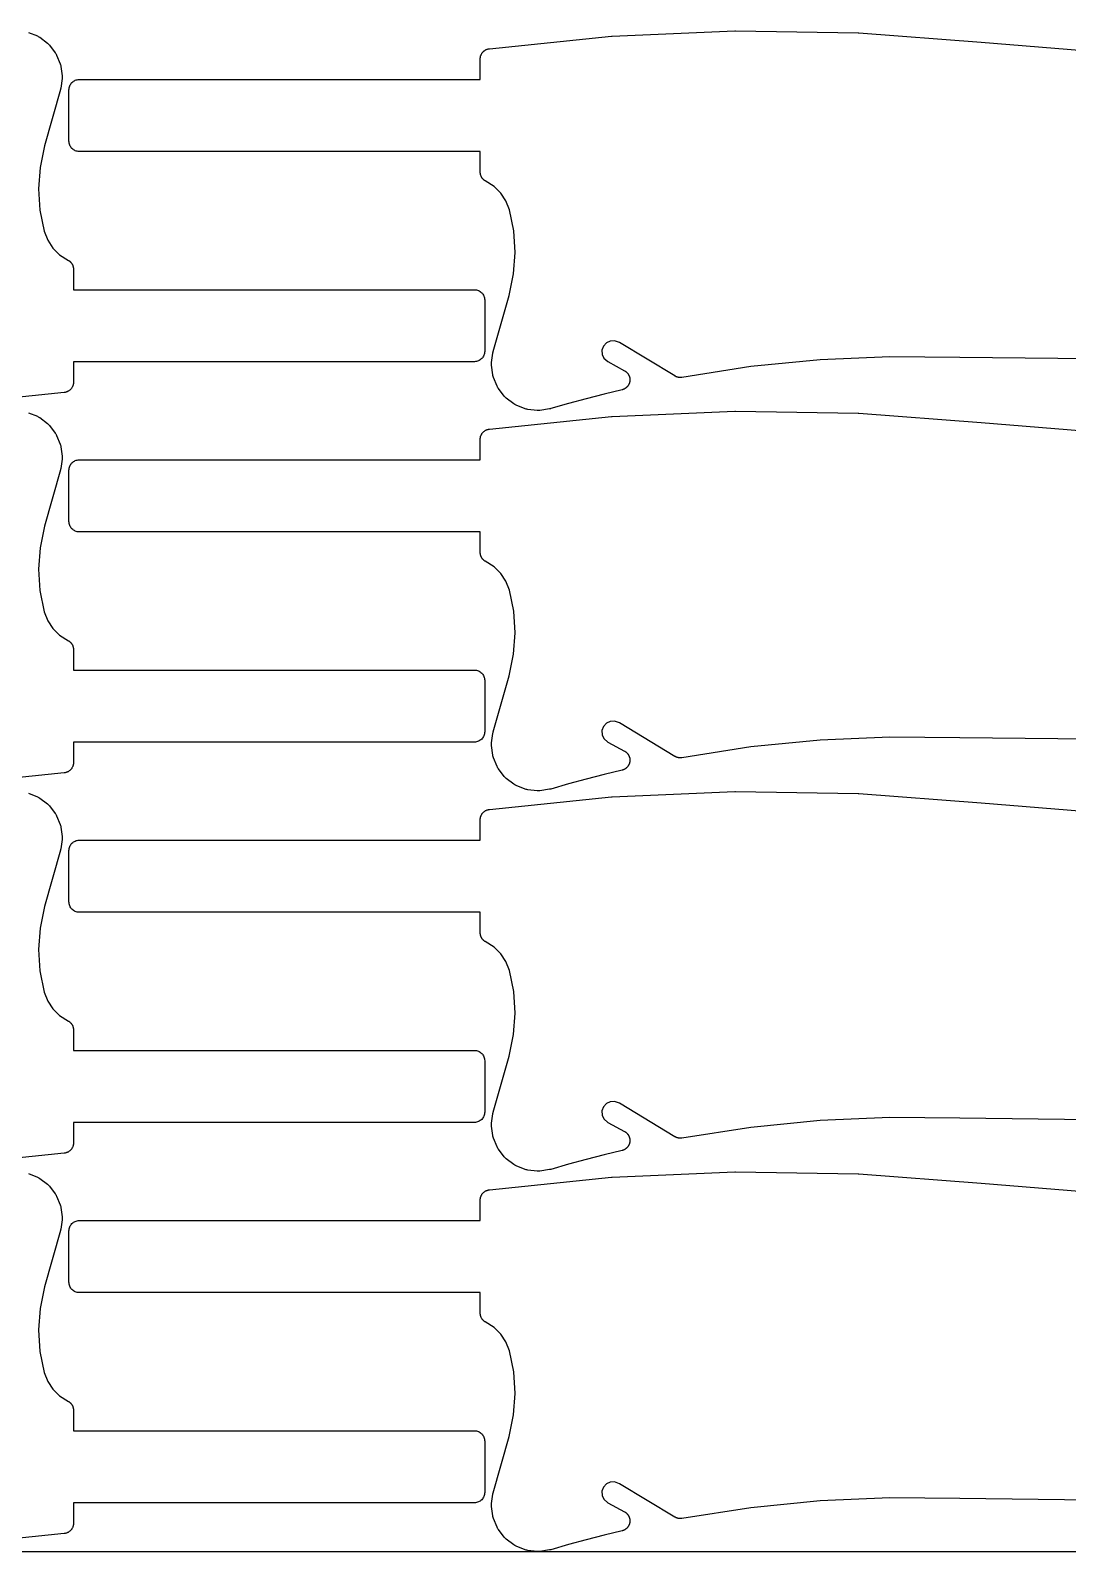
# Model space of a CAD drawing. Header units: metres. Extents: x 0 to 3000, y 0 to 1240.
# Drawn here: x 1096.5 to 1298.2, y 0 to 295.7 of the extents above; entities that cross this region are included whole.
import ezdxf

# ---------------------------------------------------------------- set-up
doc = ezdxf.new("R2010")
doc.units = ezdxf.units.M

msp = doc.modelspace()

# ---------------------------------------------------------------- linework, layer by layer
at = {"color": 7}
msp.add_lwpolyline([(0, 0), (3000, 0), (3000, 1240), (0, 1240), (0, 0)], close=True, dxfattribs=at)
at = {"color": 1}
for points in [[(1096.13, 295.35), (1097.85, 294.67), (1098.01, 294.59), (1098.16, 294.51), (1098.31, 294.41), (1099.81, 293.28), (1099.95, 293.16), (1100.08, 293.04), (1100.19, 292.9), (1101.34, 291.41), (1101.44, 291.27), (1101.53, 291.11), (1101.6, 290.95), (1102.31, 289.24), (1102.37, 289.08), (1102.41, 288.91), (1102.44, 288.74), (1102.67, 286.9), (1102.69, 286.73), (1102.69, 286.55), (1102.67, 286.37), (1102.4, 284.51), (1102.4, 284.48), (1102.39, 284.44), (1102.38, 284.38), (1102.37, 284.32), (1102.36, 284.29), (1102.35, 284.25), (1099.25, 273.31), (1098.37, 269.12), (1098.08, 264.95), (1098.35, 260.78), (1099.18, 256.69), (1099.87, 254.94), (1100.89, 253.41), (1102.19, 252.13), (1103.94, 251.03), (1103.96, 251.02), (1103.98, 251), (1104.04, 250.96), (1104.1, 250.92), (1104.12, 250.9), (1104.14, 250.89), (1104.19, 250.84), (1104.25, 250.79), (1104.27, 250.77), (1104.29, 250.76), (1104.33, 250.7), (1104.38, 250.65), (1104.4, 250.63), (1104.42, 250.61), (1104.46, 250.55), (1104.5, 250.5), (1104.52, 250.47), (1104.53, 250.45), (1104.57, 250.39), (1104.61, 250.33), (1104.62, 250.31), (1104.63, 250.28), (1104.67, 250.22), (1104.7, 250.15), (1104.71, 250.13), (1104.72, 250.11), (1104.74, 250.04), (1104.77, 249.97), (1104.78, 249.95), (1104.78, 249.92), (1104.8, 249.85), (1104.82, 249.78), (1104.83, 249.76), (1104.83, 249.73), (1104.84, 249.66), (1104.86, 249.59), (1104.86, 249.56), (1104.86, 249.54), (1104.86, 249.47), (1104.87, 249.39), (1104.87, 249.37), (1104.87, 249.34), (1104.87, 245.34), (1182.87, 245.34), (1183.07, 245.33), (1183.26, 245.3), (1183.45, 245.26), (1183.64, 245.19), (1183.81, 245.11), (1183.98, 245), (1184.14, 244.89), (1184.29, 244.76), (1184.42, 244.61), (1184.53, 244.45), (1184.63, 244.28), (1184.72, 244.11), (1184.78, 243.92), (1184.83, 243.73), (1184.86, 243.54), (1184.87, 243.34), (1184.87, 233.34), (1184.86, 233.15), (1184.83, 232.95), (1184.78, 232.76), (1184.72, 232.58), (1184.63, 232.4), (1184.53, 232.23), (1184.42, 232.07), (1184.29, 231.93), (1184.14, 231.8), (1183.98, 231.68), (1183.81, 231.58), (1183.64, 231.49), (1183.45, 231.43), (1183.26, 231.38), (1183.07, 231.35), (1182.87, 231.34), (1104.87, 231.34), (1104.87, 227.34), (1104.87, 227.25), (1104.86, 227.16), (1104.86, 227.15), (1104.86, 227.15), (1104.85, 227.05), (1104.83, 226.96), (1104.83, 226.96), (1104.83, 226.95), (1104.81, 226.86), (1104.79, 226.77), (1104.79, 226.77), (1104.78, 226.76), (1104.75, 226.67), (1104.72, 226.59), (1104.72, 226.58), (1104.72, 226.58), (1104.68, 226.49), (1104.64, 226.41), (1104.64, 226.4), (1104.63, 226.4), (1104.59, 226.32), (1104.54, 226.24), (1104.54, 226.24), (1104.53, 226.23), (1104.48, 226.16), (1104.42, 226.08), (1104.42, 226.08), (1104.42, 226.07), (1104.35, 226), (1104.29, 225.93), (1104.29, 225.93), (1104.29, 225.93), (1104.22, 225.87), (1104.15, 225.8), (1104.14, 225.8), (1104.14, 225.8), (1104.06, 225.74), (1103.99, 225.68), (1103.99, 225.68), (1103.98, 225.68), (1103.9, 225.63), (1103.82, 225.58), (1103.82, 225.58), (1103.81, 225.58), (1103.73, 225.54), (1103.65, 225.5), (1103.64, 225.5), (1103.64, 225.49), (1103.55, 225.46), (1103.46, 225.43), (1103.46, 225.43), (1103.45, 225.43), (1103.36, 225.41), (1103.27, 225.38), (1103.27, 225.38), (1103.26, 225.38), (1103.17, 225.37), (1103.08, 225.35), (1079.31, 222.89)], [(1302.73, 231.87), (1277.26, 232.15), (1277.26, 232.15), (1277.26, 232.15), (1263.65, 232.3), (1250.12, 231.71), (1236.65, 230.38), (1223.2, 228.29), (1223.19, 228.29), (1223.18, 228.29), (1223.09, 228.28), (1223, 228.27), (1222.99, 228.27), (1222.98, 228.27), (1222.89, 228.27), (1222.81, 228.27), (1222.8, 228.27), (1222.79, 228.27), (1222.7, 228.28), (1222.61, 228.29), (1222.6, 228.29), (1222.59, 228.29), (1222.5, 228.31), (1222.42, 228.33), (1222.41, 228.33), (1222.4, 228.33), (1222.31, 228.36), (1222.23, 228.38), (1222.22, 228.39), (1222.21, 228.39), (1222.13, 228.42), (1222.05, 228.46), (1222.04, 228.46), (1222.03, 228.46), (1221.95, 228.51), (1221.87, 228.55), (1221.87, 228.55), (1221.86, 228.56), (1211.09, 235.05), (1210.09, 235.4), (1209.28, 235.36), (1208.55, 235.02), (1207.97, 234.39), (1207.68, 233.58), (1207.72, 232.77), (1208.07, 232.04), (1208.81, 231.35), (1212.07, 229.58), (1212.11, 229.55), (1212.16, 229.53), (1212.2, 229.5), (1212.24, 229.47), (1212.28, 229.44), (1212.32, 229.42), (1212.36, 229.38), (1212.4, 229.36), (1212.43, 229.32), (1212.47, 229.29), (1212.5, 229.26), (1212.54, 229.22), (1212.57, 229.19), (1212.61, 229.15), (1212.64, 229.11), (1212.67, 229.08), (1212.7, 229.04), (1212.73, 229), (1212.76, 228.96), (1212.79, 228.92), (1212.81, 228.87), (1212.84, 228.83), (1212.86, 228.79), (1212.89, 228.75), (1212.91, 228.7), (1212.93, 228.66), (1212.95, 228.61), (1212.97, 228.57), (1212.98, 228.52), (1213, 228.48), (1213.02, 228.43), (1213.03, 228.38), (1213.04, 228.34), (1213.06, 228.29), (1213.07, 228.24), (1213.08, 228.19), (1213.09, 228.14), (1213.09, 228.1), (1213.1, 228.05), (1213.11, 228), (1213.11, 227.95), (1213.11, 227.9), (1213.11, 227.85), (1213.11, 227.8), (1213.11, 227.75), (1213.11, 227.7), (1213.11, 227.66), (1213.1, 227.61), (1213.09, 227.56), (1213.09, 227.51), (1213.08, 227.46), (1213.07, 227.41), (1213.06, 227.37), (1213.05, 227.32), (1213.04, 227.27), (1213.02, 227.22), (1213.01, 227.18), (1212.99, 227.13), (1212.97, 227.08), (1212.96, 227.04), (1212.93, 226.99), (1212.91, 226.95), (1212.89, 226.91), (1212.87, 226.86), (1212.84, 226.82), (1212.82, 226.78), (1212.79, 226.74), (1212.77, 226.7), (1212.74, 226.66), (1212.71, 226.61), (1212.68, 226.58), (1212.65, 226.54), (1212.62, 226.5), (1212.58, 226.46), (1212.55, 226.43), (1212.52, 226.39), (1212.48, 226.36), (1212.44, 226.33), (1212.41, 226.3), (1212.37, 226.26), (1212.33, 226.23), (1212.29, 226.2), (1212.25, 226.18), (1212.21, 226.15), (1212.17, 226.12), (1212.13, 226.1), (1212.08, 226.07), (1212.04, 226.05), (1212, 226.03), (1211.95, 226), (1211.91, 225.99), (1211.86, 225.97), (1211.82, 225.95), (1211.77, 225.93), (1211.72, 225.92), (1211.68, 225.9), (1211.63, 225.89), (1211.58, 225.88), (1208.09, 225.03), (1204.62, 224.14), (1201.17, 223.2), (1197.72, 222.21), (1197.69, 222.2), (1197.66, 222.2), (1197.6, 222.18), (1197.53, 222.17), (1197.53, 222.17), (1197.5, 222.16), (1197.47, 222.16), (1195.62, 221.87), (1195.44, 221.85), (1195.26, 221.85), (1195.08, 221.86), (1193.25, 222.07), (1193.08, 222.1), (1192.91, 222.14), (1192.74, 222.2), (1191.02, 222.88), (1190.86, 222.95), (1190.71, 223.04), (1190.56, 223.14), (1189.06, 224.27), (1188.92, 224.38), (1188.79, 224.51), (1188.68, 224.65), (1187.53, 226.13), (1187.43, 226.28), (1187.34, 226.43), (1187.27, 226.59), (1186.56, 228.3), (1186.5, 228.47), (1186.46, 228.64), (1186.43, 228.81), (1186.2, 230.64), (1186.18, 230.82), (1186.19, 231), (1186.2, 231.17), (1186.47, 233.03), (1186.47, 233.07), (1186.48, 233.1), (1186.49, 233.16), (1186.5, 233.23), (1186.51, 233.26), (1186.52, 233.3), (1189.62, 244.24), (1190.5, 248.42), (1190.79, 252.59), (1190.52, 256.77), (1189.69, 260.85), (1189, 262.61), (1187.98, 264.13), (1186.68, 265.41), (1184.93, 266.51), (1184.91, 266.53), (1184.89, 266.54), (1184.83, 266.58), (1184.77, 266.63), (1184.75, 266.64), (1184.73, 266.66), (1184.68, 266.71), (1184.62, 266.75), (1184.6, 266.77), (1184.59, 266.79), (1184.54, 266.84), (1184.49, 266.9), (1184.47, 266.92), (1184.45, 266.93), (1184.41, 266.99), (1184.37, 267.05), (1184.35, 267.07), (1184.34, 267.09), (1184.3, 267.15), (1184.26, 267.22), (1184.25, 267.24), (1184.24, 267.26), (1184.21, 267.33), (1184.17, 267.39), (1184.16, 267.41), (1184.15, 267.44), (1184.13, 267.51), (1184.1, 267.57), (1184.09, 267.6), (1184.09, 267.62), (1184.07, 267.69), (1184.05, 267.76), (1184.04, 267.79), (1184.04, 267.81), (1184.03, 267.89), (1184.02, 267.96), (1184.01, 267.98), (1184.01, 268.01), (1184.01, 268.08), (1184, 268.15), (1184, 268.18), (1184, 268.2), (1184, 272.2), (1106, 272.2), (1105.8, 272.21), (1105.61, 272.24), (1105.42, 272.29), (1105.23, 272.36), (1105.06, 272.44), (1104.89, 272.54), (1104.73, 272.66), (1104.59, 272.79), (1104.45, 272.93), (1104.34, 273.09), (1104.24, 273.26), (1104.15, 273.44), (1104.09, 273.62), (1104.04, 273.81), (1104.01, 274.01), (1104, 274.2), (1104, 284.2), (1104.01, 284.4), (1104.04, 284.59), (1104.09, 284.78), (1104.15, 284.97), (1104.24, 285.15), (1104.34, 285.31), (1104.45, 285.47), (1104.59, 285.62), (1104.73, 285.75), (1104.89, 285.87), (1105.06, 285.97), (1105.23, 286.05), (1105.42, 286.12), (1105.61, 286.17), (1105.8, 286.19), (1106, 286.2), (1184, 286.2), (1184, 290.2), (1184, 290.3), (1184.01, 290.39), (1184.01, 290.39), (1184.01, 290.4), (1184.02, 290.49), (1184.04, 290.58), (1184.04, 290.59), (1184.04, 290.59), (1184.06, 290.68), (1184.08, 290.77), (1184.08, 290.78), (1184.09, 290.78), (1184.12, 290.87), (1184.15, 290.96), (1184.15, 290.96), (1184.15, 290.97), (1184.19, 291.05), (1184.23, 291.14), (1184.23, 291.14), (1184.24, 291.15), (1184.28, 291.23), (1184.33, 291.31), (1184.33, 291.31), (1184.34, 291.31), (1184.39, 291.39), (1184.45, 291.46), (1184.45, 291.47), (1184.45, 291.47), (1184.52, 291.54), (1184.58, 291.61), (1184.58, 291.61), (1184.59, 291.62), (1184.65, 291.68), (1184.72, 291.74), (1184.73, 291.75), (1184.73, 291.75), (1184.81, 291.81), (1184.88, 291.86), (1184.88, 291.86), (1184.89, 291.87), (1184.97, 291.91), (1185.05, 291.96), (1185.05, 291.97), (1185.06, 291.97), (1185.14, 292.01), (1185.23, 292.05), (1185.23, 292.05), (1185.23, 292.05), (1185.32, 292.08), (1185.41, 292.11), (1185.41, 292.12), (1185.42, 292.12), (1185.51, 292.14), (1185.6, 292.16), (1185.6, 292.16), (1185.61, 292.17), (1185.7, 292.18), (1185.79, 292.19), (1209.56, 294.65), (1209.68, 294.66), (1233.53, 295.7), (1233.65, 295.7), (1257.52, 295.3), (1257.64, 295.3), (1281.46, 293.48), (1281.46, 293.48), (1281.47, 293.48), (1321.25, 290.23)], [(1096.13, 221.4), (1097.85, 220.72), (1098.01, 220.64), (1098.16, 220.56), (1098.31, 220.46), (1099.81, 219.33), (1099.95, 219.21), (1100.08, 219.09), (1100.19, 218.95), (1101.34, 217.46), (1101.44, 217.32), (1101.53, 217.16), (1101.6, 217), (1102.31, 215.3), (1102.37, 215.13), (1102.41, 214.96), (1102.44, 214.79), (1102.67, 212.95), (1102.69, 212.78), (1102.69, 212.6), (1102.67, 212.42), (1102.4, 210.56), (1102.4, 210.53), (1102.39, 210.49), (1102.38, 210.43), (1102.37, 210.37), (1102.36, 210.34), (1102.35, 210.3), (1099.25, 199.36), (1098.37, 195.18), (1098.08, 191), (1098.35, 186.83), (1099.18, 182.74), (1099.87, 180.99), (1100.89, 179.46), (1102.19, 178.19), (1103.94, 177.08), (1103.96, 177.07), (1103.98, 177.06), (1104.04, 177.01), (1104.1, 176.97), (1104.12, 176.95), (1104.14, 176.94), (1104.19, 176.89), (1104.25, 176.84), (1104.27, 176.82), (1104.29, 176.81), (1104.33, 176.75), (1104.38, 176.7), (1104.4, 176.68), (1104.42, 176.66), (1104.46, 176.6), (1104.5, 176.55), (1104.52, 176.52), (1104.53, 176.5), (1104.57, 176.44), (1104.61, 176.38), (1104.62, 176.36), (1104.63, 176.34), (1104.67, 176.27), (1104.7, 176.21), (1104.71, 176.18), (1104.72, 176.16), (1104.74, 176.09), (1104.77, 176.02), (1104.78, 176), (1104.78, 175.97), (1104.8, 175.9), (1104.82, 175.83), (1104.83, 175.81), (1104.83, 175.78), (1104.84, 175.71), (1104.86, 175.64), (1104.86, 175.61), (1104.86, 175.59), (1104.86, 175.52), (1104.87, 175.44), (1104.87, 175.42), (1104.87, 175.39), (1104.87, 171.39), (1182.87, 171.39), (1183.07, 171.38), (1183.26, 171.35), (1183.45, 171.31), (1183.64, 171.24), (1183.81, 171.16), (1183.98, 171.06), (1184.14, 170.94), (1184.29, 170.81), (1184.42, 170.66), (1184.53, 170.5), (1184.63, 170.34), (1184.72, 170.16), (1184.78, 169.97), (1184.83, 169.78), (1184.86, 169.59), (1184.87, 169.39), (1184.87, 159.39), (1184.86, 159.2), (1184.83, 159), (1184.78, 158.81), (1184.72, 158.63), (1184.63, 158.45), (1184.53, 158.28), (1184.42, 158.12), (1184.29, 157.98), (1184.14, 157.85), (1183.98, 157.73), (1183.81, 157.63), (1183.64, 157.54), (1183.45, 157.48), (1183.26, 157.43), (1183.07, 157.4), (1182.87, 157.39), (1104.87, 157.39), (1104.87, 153.39), (1104.87, 153.3), (1104.86, 153.21), (1104.86, 153.2), (1104.86, 153.2), (1104.85, 153.1), (1104.83, 153.01), (1104.83, 153.01), (1104.83, 153), (1104.81, 152.91), (1104.79, 152.82), (1104.79, 152.82), (1104.78, 152.81), (1104.75, 152.72), (1104.72, 152.64), (1104.72, 152.63), (1104.72, 152.63), (1104.68, 152.54), (1104.64, 152.46), (1104.64, 152.45), (1104.63, 152.45), (1104.59, 152.37), (1104.54, 152.29), (1104.54, 152.29), (1104.53, 152.28), (1104.48, 152.21), (1104.42, 152.13), (1104.42, 152.13), (1104.42, 152.12), (1104.35, 152.05), (1104.29, 151.99), (1104.29, 151.98), (1104.29, 151.98), (1104.22, 151.92), (1104.15, 151.85), (1104.14, 151.85), (1104.14, 151.85), (1104.06, 151.79), (1103.99, 151.74), (1103.99, 151.73), (1103.98, 151.73), (1103.9, 151.68), (1103.82, 151.63), (1103.82, 151.63), (1103.81, 151.63), (1103.73, 151.59), (1103.65, 151.55), (1103.64, 151.55), (1103.64, 151.54), (1103.55, 151.51), (1103.46, 151.48), (1103.46, 151.48), (1103.45, 151.48), (1103.36, 151.46), (1103.27, 151.43), (1103.27, 151.43), (1103.26, 151.43), (1103.17, 151.42), (1103.08, 151.4), (1079.31, 148.94)], [(1302.73, 157.92), (1277.26, 158.2), (1277.26, 158.2), (1277.26, 158.2), (1263.65, 158.35), (1250.12, 157.76), (1236.65, 156.43), (1223.2, 154.35), (1223.19, 154.34), (1223.18, 154.34), (1223.09, 154.33), (1223, 154.32), (1222.99, 154.32), (1222.98, 154.32), (1222.89, 154.32), (1222.81, 154.32), (1222.8, 154.32), (1222.79, 154.32), (1222.7, 154.33), (1222.61, 154.34), (1222.6, 154.34), (1222.59, 154.34), (1222.5, 154.36), (1222.42, 154.38), (1222.41, 154.38), (1222.4, 154.38), (1222.31, 154.41), (1222.23, 154.43), (1222.22, 154.44), (1222.21, 154.44), (1222.13, 154.47), (1222.05, 154.51), (1222.04, 154.51), (1222.03, 154.52), (1221.95, 154.56), (1221.87, 154.6), (1221.87, 154.6), (1221.86, 154.61), (1211.09, 161.1), (1210.09, 161.45), (1209.28, 161.41), (1208.55, 161.07), (1207.97, 160.44), (1207.68, 159.63), (1207.72, 158.82), (1208.07, 158.09), (1208.81, 157.4), (1212.07, 155.63), (1212.11, 155.6), (1212.16, 155.58), (1212.2, 155.55), (1212.24, 155.52), (1212.28, 155.49), (1212.32, 155.47), (1212.36, 155.44), (1212.4, 155.41), (1212.43, 155.37), (1212.47, 155.34), (1212.5, 155.31), (1212.54, 155.27), (1212.57, 155.24), (1212.61, 155.2), (1212.64, 155.16), (1212.67, 155.13), (1212.7, 155.09), (1212.73, 155.05), (1212.76, 155.01), (1212.79, 154.97), (1212.81, 154.93), (1212.84, 154.88), (1212.86, 154.84), (1212.89, 154.8), (1212.91, 154.75), (1212.93, 154.71), (1212.95, 154.66), (1212.97, 154.62), (1212.98, 154.57), (1213, 154.53), (1213.02, 154.48), (1213.03, 154.44), (1213.04, 154.39), (1213.06, 154.34), (1213.07, 154.29), (1213.08, 154.24), (1213.09, 154.2), (1213.09, 154.15), (1213.1, 154.1), (1213.11, 154.05), (1213.11, 154), (1213.11, 153.95), (1213.11, 153.9), (1213.11, 153.85), (1213.11, 153.8), (1213.11, 153.75), (1213.11, 153.71), (1213.1, 153.66), (1213.09, 153.61), (1213.09, 153.56), (1213.08, 153.51), (1213.07, 153.46), (1213.06, 153.42), (1213.05, 153.37), (1213.04, 153.32), (1213.02, 153.27), (1213.01, 153.23), (1212.99, 153.18), (1212.97, 153.14), (1212.96, 153.09), (1212.93, 153.05), (1212.91, 153), (1212.89, 152.96), (1212.87, 152.91), (1212.84, 152.87), (1212.82, 152.83), (1212.79, 152.79), (1212.77, 152.75), (1212.74, 152.71), (1212.71, 152.66), (1212.68, 152.63), (1212.65, 152.59), (1212.62, 152.55), (1212.58, 152.51), (1212.55, 152.48), (1212.52, 152.44), (1212.48, 152.41), (1212.44, 152.38), (1212.41, 152.35), (1212.37, 152.31), (1212.33, 152.28), (1212.29, 152.25), (1212.25, 152.23), (1212.21, 152.2), (1212.17, 152.17), (1212.13, 152.15), (1212.08, 152.12), (1212.04, 152.1), (1212, 152.08), (1211.95, 152.05), (1211.91, 152.04), (1211.86, 152.02), (1211.82, 152), (1211.77, 151.98), (1211.72, 151.97), (1211.68, 151.95), (1211.63, 151.94), (1211.58, 151.93), (1208.09, 151.08), (1204.62, 150.19), (1201.17, 149.26), (1197.72, 148.26), (1197.69, 148.26), (1197.66, 148.25), (1197.6, 148.23), (1197.53, 148.22), (1197.53, 148.22), (1197.5, 148.21), (1197.47, 148.21), (1195.62, 147.92), (1195.44, 147.9), (1195.26, 147.9), (1195.08, 147.91), (1193.25, 148.12), (1193.08, 148.15), (1192.91, 148.19), (1192.74, 148.25), (1191.02, 148.93), (1190.86, 149), (1190.71, 149.09), (1190.56, 149.19), (1189.06, 150.32), (1188.92, 150.43), (1188.79, 150.56), (1188.68, 150.7), (1187.53, 152.18), (1187.43, 152.33), (1187.34, 152.48), (1187.27, 152.64), (1186.56, 154.35), (1186.5, 154.52), (1186.46, 154.69), (1186.43, 154.86), (1186.2, 156.69), (1186.18, 156.87), (1186.19, 157.05), (1186.2, 157.22), (1186.47, 159.08), (1186.47, 159.12), (1186.48, 159.15), (1186.49, 159.22), (1186.5, 159.28), (1186.51, 159.31), (1186.52, 159.35), (1189.62, 170.29), (1190.5, 174.47), (1190.79, 178.65), (1190.52, 182.82), (1189.69, 186.9), (1189, 188.66), (1187.98, 190.18), (1186.68, 191.46), (1184.93, 192.56), (1184.91, 192.58), (1184.89, 192.59), (1184.83, 192.63), (1184.77, 192.68), (1184.75, 192.69), (1184.73, 192.71), (1184.68, 192.76), (1184.62, 192.8), (1184.6, 192.82), (1184.59, 192.84), (1184.54, 192.89), (1184.49, 192.95), (1184.47, 192.97), (1184.45, 192.99), (1184.41, 193.04), (1184.37, 193.1), (1184.35, 193.12), (1184.34, 193.14), (1184.3, 193.21), (1184.26, 193.27), (1184.25, 193.29), (1184.24, 193.31), (1184.21, 193.38), (1184.17, 193.44), (1184.16, 193.47), (1184.15, 193.49), (1184.13, 193.56), (1184.1, 193.62), (1184.09, 193.65), (1184.09, 193.67), (1184.07, 193.74), (1184.05, 193.81), (1184.04, 193.84), (1184.04, 193.86), (1184.03, 193.94), (1184.02, 194.01), (1184.01, 194.03), (1184.01, 194.06), (1184.01, 194.13), (1184, 194.2), (1184, 194.23), (1184, 194.25), (1184, 198.25), (1106, 198.25), (1105.8, 198.26), (1105.61, 198.29), (1105.42, 198.34), (1105.23, 198.41), (1105.06, 198.49), (1104.89, 198.59), (1104.73, 198.71), (1104.59, 198.84), (1104.45, 198.99), (1104.34, 199.14), (1104.24, 199.31), (1104.15, 199.49), (1104.09, 199.67), (1104.04, 199.86), (1104.01, 200.06), (1104, 200.25), (1104, 210.25), (1104.01, 210.45), (1104.04, 210.64), (1104.09, 210.83), (1104.15, 211.02), (1104.24, 211.2), (1104.34, 211.37), (1104.45, 211.52), (1104.59, 211.67), (1104.73, 211.8), (1104.89, 211.92), (1105.06, 212.02), (1105.23, 212.1), (1105.42, 212.17), (1105.61, 212.22), (1105.8, 212.24), (1106, 212.25), (1184, 212.25), (1184, 216.25), (1184, 216.35), (1184.01, 216.44), (1184.01, 216.45), (1184.01, 216.45), (1184.02, 216.54), (1184.04, 216.63), (1184.04, 216.64), (1184.04, 216.64), (1184.06, 216.73), (1184.08, 216.83), (1184.08, 216.83), (1184.09, 216.83), (1184.12, 216.92), (1184.15, 217.01), (1184.15, 217.02), (1184.15, 217.02), (1184.19, 217.1), (1184.23, 217.19), (1184.23, 217.19), (1184.24, 217.2), (1184.28, 217.28), (1184.33, 217.36), (1184.33, 217.36), (1184.34, 217.37), (1184.39, 217.44), (1184.45, 217.52), (1184.45, 217.52), (1184.45, 217.52), (1184.52, 217.59), (1184.58, 217.66), (1184.58, 217.66), (1184.59, 217.67), (1184.65, 217.73), (1184.72, 217.79), (1184.73, 217.8), (1184.73, 217.8), (1184.81, 217.86), (1184.88, 217.91), (1184.88, 217.91), (1184.89, 217.92), (1184.97, 217.97), (1185.05, 218.01), (1185.05, 218.02), (1185.06, 218.02), (1185.14, 218.06), (1185.23, 218.1), (1185.23, 218.1), (1185.23, 218.1), (1185.32, 218.13), (1185.41, 218.17), (1185.41, 218.17), (1185.42, 218.17), (1185.51, 218.19), (1185.6, 218.21), (1185.6, 218.21), (1185.61, 218.22), (1185.7, 218.23), (1185.79, 218.24), (1209.56, 220.7), (1209.68, 220.71), (1233.53, 221.75), (1233.65, 221.75), (1257.52, 221.35), (1257.64, 221.35), (1281.46, 219.53), (1281.46, 219.53), (1281.47, 219.53), (1321.25, 216.28)], [(1096.13, 147.45), (1097.85, 146.77), (1098.01, 146.69), (1098.16, 146.61), (1098.31, 146.51), (1099.81, 145.38), (1099.95, 145.26), (1100.08, 145.14), (1100.19, 145), (1101.34, 143.51), (1101.44, 143.37), (1101.53, 143.21), (1101.6, 143.05), (1102.31, 141.35), (1102.37, 141.18), (1102.41, 141.01), (1102.44, 140.84), (1102.67, 139.01), (1102.69, 138.83), (1102.69, 138.65), (1102.67, 138.47), (1102.4, 136.61), (1102.4, 136.58), (1102.39, 136.54), (1102.38, 136.48), (1102.37, 136.42), (1102.36, 136.39), (1102.35, 136.35), (1099.25, 125.41), (1098.37, 121.23), (1098.08, 117.05), (1098.35, 112.88), (1099.18, 108.79), (1099.87, 107.04), (1100.89, 105.51), (1102.19, 104.24), (1103.94, 103.13), (1103.96, 103.12), (1103.98, 103.11), (1104.04, 103.06), (1104.1, 103.02), (1104.12, 103), (1104.14, 102.99), (1104.19, 102.94), (1104.25, 102.89), (1104.27, 102.87), (1104.29, 102.86), (1104.33, 102.8), (1104.38, 102.75), (1104.4, 102.73), (1104.42, 102.71), (1104.46, 102.65), (1104.5, 102.6), (1104.52, 102.58), (1104.53, 102.55), (1104.57, 102.49), (1104.61, 102.43), (1104.62, 102.41), (1104.63, 102.39), (1104.67, 102.32), (1104.7, 102.26), (1104.71, 102.23), (1104.72, 102.21), (1104.74, 102.14), (1104.77, 102.07), (1104.78, 102.05), (1104.78, 102.02), (1104.8, 101.95), (1104.82, 101.88), (1104.83, 101.86), (1104.83, 101.83), (1104.84, 101.76), (1104.86, 101.69), (1104.86, 101.66), (1104.86, 101.64), (1104.86, 101.57), (1104.87, 101.49), (1104.87, 101.47), (1104.87, 101.44), (1104.87, 97.44), (1182.87, 97.44), (1183.07, 97.43), (1183.26, 97.4), (1183.45, 97.36), (1183.64, 97.29), (1183.81, 97.21), (1183.98, 97.11), (1184.14, 96.99), (1184.29, 96.86), (1184.42, 96.71), (1184.53, 96.55), (1184.63, 96.39), (1184.72, 96.21), (1184.78, 96.02), (1184.83, 95.83), (1184.86, 95.64), (1184.87, 95.44), (1184.87, 85.44), (1184.86, 85.25), (1184.83, 85.05), (1184.78, 84.86), (1184.72, 84.68), (1184.63, 84.5), (1184.53, 84.33), (1184.42, 84.17), (1184.29, 84.03), (1184.14, 83.9), (1183.98, 83.78), (1183.81, 83.68), (1183.64, 83.6), (1183.45, 83.53), (1183.26, 83.48), (1183.07, 83.45), (1182.87, 83.44), (1104.87, 83.44), (1104.87, 79.44), (1104.87, 79.35), (1104.86, 79.26), (1104.86, 79.25), (1104.86, 79.25), (1104.85, 79.16), (1104.83, 79.06), (1104.83, 79.06), (1104.83, 79.05), (1104.81, 78.96), (1104.79, 78.87), (1104.79, 78.87), (1104.78, 78.86), (1104.75, 78.77), (1104.72, 78.69), (1104.72, 78.68), (1104.72, 78.68), (1104.68, 78.59), (1104.64, 78.51), (1104.64, 78.5), (1104.63, 78.5), (1104.59, 78.42), (1104.54, 78.34), (1104.54, 78.34), (1104.53, 78.33), (1104.48, 78.26), (1104.42, 78.18), (1104.42, 78.18), (1104.42, 78.17), (1104.35, 78.11), (1104.29, 78.04), (1104.29, 78.03), (1104.29, 78.03), (1104.22, 77.97), (1104.15, 77.9), (1104.14, 77.9), (1104.14, 77.9), (1104.06, 77.84), (1103.99, 77.79), (1103.99, 77.78), (1103.98, 77.78), (1103.9, 77.73), (1103.82, 77.68), (1103.82, 77.68), (1103.81, 77.68), (1103.73, 77.64), (1103.65, 77.6), (1103.64, 77.6), (1103.64, 77.6), (1103.55, 77.56), (1103.46, 77.53), (1103.46, 77.53), (1103.45, 77.53), (1103.36, 77.51), (1103.27, 77.48), (1103.27, 77.48), (1103.26, 77.48), (1103.17, 77.47), (1103.08, 77.45), (1079.31, 74.99)], [(1302.73, 83.97), (1277.26, 84.25), (1277.26, 84.25), (1277.26, 84.25), (1263.65, 84.4), (1250.12, 83.81), (1236.65, 82.48), (1223.2, 80.4), (1223.19, 80.39), (1223.18, 80.39), (1223.09, 80.38), (1223, 80.38), (1222.99, 80.38), (1222.98, 80.37), (1222.89, 80.37), (1222.81, 80.37), (1222.8, 80.37), (1222.79, 80.37), (1222.7, 80.38), (1222.61, 80.39), (1222.6, 80.39), (1222.59, 80.39), (1222.5, 80.41), (1222.42, 80.43), (1222.41, 80.43), (1222.4, 80.43), (1222.31, 80.46), (1222.23, 80.48), (1222.22, 80.49), (1222.21, 80.49), (1222.13, 80.53), (1222.05, 80.56), (1222.04, 80.56), (1222.03, 80.57), (1221.95, 80.61), (1221.87, 80.65), (1221.87, 80.66), (1221.86, 80.66), (1211.09, 87.15), (1210.09, 87.5), (1209.28, 87.46), (1208.55, 87.12), (1207.97, 86.49), (1207.68, 85.69), (1207.72, 84.87), (1208.07, 84.14), (1208.81, 83.45), (1212.07, 81.68), (1212.11, 81.65), (1212.16, 81.63), (1212.2, 81.6), (1212.24, 81.57), (1212.28, 81.54), (1212.32, 81.52), (1212.36, 81.49), (1212.4, 81.46), (1212.43, 81.42), (1212.47, 81.39), (1212.5, 81.36), (1212.54, 81.32), (1212.57, 81.29), (1212.61, 81.25), (1212.64, 81.21), (1212.67, 81.18), (1212.7, 81.14), (1212.73, 81.1), (1212.76, 81.06), (1212.79, 81.02), (1212.81, 80.98), (1212.84, 80.93), (1212.86, 80.89), (1212.89, 80.85), (1212.91, 80.8), (1212.93, 80.76), (1212.95, 80.72), (1212.97, 80.67), (1212.98, 80.62), (1213, 80.58), (1213.02, 80.53), (1213.03, 80.49), (1213.04, 80.44), (1213.06, 80.39), (1213.07, 80.34), (1213.08, 80.3), (1213.09, 80.25), (1213.09, 80.2), (1213.1, 80.15), (1213.11, 80.1), (1213.11, 80.05), (1213.11, 80), (1213.11, 79.95), (1213.11, 79.9), (1213.11, 79.85), (1213.11, 79.81), (1213.11, 79.76), (1213.1, 79.71), (1213.09, 79.66), (1213.09, 79.61), (1213.08, 79.56), (1213.07, 79.51), (1213.06, 79.47), (1213.05, 79.42), (1213.04, 79.37), (1213.02, 79.32), (1213.01, 79.28), (1212.99, 79.23), (1212.97, 79.19), (1212.96, 79.14), (1212.93, 79.1), (1212.91, 79.05), (1212.89, 79.01), (1212.87, 78.96), (1212.84, 78.92), (1212.82, 78.88), (1212.79, 78.84), (1212.77, 78.8), (1212.74, 78.76), (1212.71, 78.72), (1212.68, 78.68), (1212.65, 78.64), (1212.62, 78.6), (1212.58, 78.56), (1212.55, 78.53), (1212.52, 78.5), (1212.48, 78.46), (1212.44, 78.43), (1212.41, 78.4), (1212.37, 78.36), (1212.33, 78.34), (1212.29, 78.3), (1212.25, 78.28), (1212.21, 78.25), (1212.17, 78.22), (1212.13, 78.2), (1212.08, 78.17), (1212.04, 78.15), (1212, 78.13), (1211.95, 78.11), (1211.91, 78.09), (1211.86, 78.07), (1211.82, 78.05), (1211.77, 78.03), (1211.72, 78.02), (1211.68, 78), (1211.63, 77.99), (1211.58, 77.98), (1208.09, 77.13), (1204.62, 76.25), (1201.17, 75.31), (1197.72, 74.31), (1197.69, 74.31), (1197.66, 74.3), (1197.6, 74.28), (1197.53, 74.27), (1197.53, 74.27), (1197.5, 74.26), (1197.47, 74.26), (1195.62, 73.97), (1195.44, 73.95), (1195.26, 73.95), (1195.08, 73.96), (1193.25, 74.17), (1193.08, 74.2), (1192.91, 74.24), (1192.74, 74.3), (1191.02, 74.98), (1190.86, 75.05), (1190.71, 75.14), (1190.56, 75.24), (1189.06, 76.37), (1188.92, 76.48), (1188.79, 76.61), (1188.68, 76.75), (1187.53, 78.23), (1187.43, 78.38), (1187.34, 78.53), (1187.27, 78.7), (1186.56, 80.4), (1186.5, 80.57), (1186.46, 80.74), (1186.43, 80.91), (1186.2, 82.74), (1186.18, 82.92), (1186.19, 83.1), (1186.2, 83.28), (1186.47, 85.13), (1186.47, 85.17), (1186.48, 85.21), (1186.49, 85.27), (1186.5, 85.33), (1186.51, 85.36), (1186.52, 85.4), (1189.62, 96.34), (1190.5, 100.52), (1190.79, 104.7), (1190.52, 108.87), (1189.69, 112.95), (1189, 114.71), (1187.98, 116.23), (1186.68, 117.51), (1184.93, 118.61), (1184.91, 118.63), (1184.89, 118.64), (1184.83, 118.69), (1184.77, 118.73), (1184.75, 118.74), (1184.73, 118.76), (1184.68, 118.81), (1184.62, 118.85), (1184.6, 118.87), (1184.59, 118.89), (1184.54, 118.94), (1184.49, 119), (1184.47, 119.02), (1184.45, 119.04), (1184.41, 119.09), (1184.37, 119.15), (1184.35, 119.17), (1184.34, 119.19), (1184.3, 119.26), (1184.26, 119.32), (1184.25, 119.34), (1184.24, 119.36), (1184.21, 119.43), (1184.17, 119.49), (1184.16, 119.52), (1184.15, 119.54), (1184.13, 119.61), (1184.1, 119.68), (1184.09, 119.7), (1184.09, 119.72), (1184.07, 119.79), (1184.05, 119.86), (1184.04, 119.89), (1184.04, 119.91), (1184.03, 119.99), (1184.02, 120.06), (1184.01, 120.08), (1184.01, 120.11), (1184.01, 120.18), (1184, 120.25), (1184, 120.28), (1184, 120.3), (1184, 124.3), (1106, 124.3), (1105.8, 124.31), (1105.61, 124.34), (1105.42, 124.39), (1105.23, 124.46), (1105.06, 124.54), (1104.89, 124.64), (1104.73, 124.76), (1104.59, 124.89), (1104.45, 125.04), (1104.34, 125.19), (1104.24, 125.36), (1104.15, 125.54), (1104.09, 125.72), (1104.04, 125.91), (1104.01, 126.11), (1104, 126.3), (1104, 136.3), (1104.01, 136.5), (1104.04, 136.7), (1104.09, 136.89), (1104.15, 137.07), (1104.24, 137.25), (1104.34, 137.42), (1104.45, 137.57), (1104.59, 137.72), (1104.73, 137.85), (1104.89, 137.97), (1105.06, 138.07), (1105.23, 138.15), (1105.42, 138.22), (1105.61, 138.27), (1105.8, 138.3), (1106, 138.3), (1184, 138.3), (1184, 142.3), (1184, 142.4), (1184.01, 142.49), (1184.01, 142.5), (1184.01, 142.5), (1184.02, 142.59), (1184.04, 142.69), (1184.04, 142.69), (1184.04, 142.7), (1184.06, 142.79), (1184.08, 142.88), (1184.08, 142.88), (1184.09, 142.89), (1184.12, 142.97), (1184.15, 143.06), (1184.15, 143.07), (1184.15, 143.07), (1184.19, 143.15), (1184.23, 143.24), (1184.23, 143.24), (1184.24, 143.25), (1184.28, 143.33), (1184.33, 143.41), (1184.33, 143.41), (1184.34, 143.42), (1184.39, 143.49), (1184.45, 143.57), (1184.45, 143.57), (1184.45, 143.57), (1184.52, 143.64), (1184.58, 143.71), (1184.58, 143.72), (1184.59, 143.72), (1184.65, 143.78), (1184.72, 143.84), (1184.73, 143.85), (1184.73, 143.85), (1184.81, 143.91), (1184.88, 143.96), (1184.88, 143.96), (1184.89, 143.97), (1184.97, 144.02), (1185.05, 144.06), (1185.05, 144.07), (1185.06, 144.07), (1185.14, 144.11), (1185.23, 144.15), (1185.23, 144.15), (1185.23, 144.15), (1185.32, 144.18), (1185.41, 144.22), (1185.41, 144.22), (1185.42, 144.22), (1185.51, 144.24), (1185.6, 144.26), (1185.6, 144.27), (1185.61, 144.27), (1185.7, 144.28), (1185.79, 144.29), (1209.56, 146.75), (1209.68, 146.76), (1233.53, 147.8), (1233.65, 147.8), (1257.52, 147.41), (1257.64, 147.4), (1281.46, 145.58), (1281.46, 145.58), (1281.47, 145.58), (1321.25, 142.33)], [(1096.13, 73.5), (1097.85, 72.82), (1098.01, 72.74), (1098.16, 72.66), (1098.31, 72.56), (1099.81, 71.43), (1099.95, 71.31), (1100.08, 71.19), (1100.19, 71.05), (1101.34, 69.56), (1101.44, 69.42), (1101.53, 69.26), (1101.6, 69.1), (1102.31, 67.4), (1102.37, 67.23), (1102.41, 67.06), (1102.44, 66.89), (1102.67, 65.06), (1102.69, 64.88), (1102.69, 64.7), (1102.67, 64.52), (1102.4, 62.66), (1102.4, 62.63), (1102.39, 62.59), (1102.38, 62.53), (1102.37, 62.47), (1102.36, 62.44), (1102.35, 62.4), (1099.25, 51.46), (1098.37, 47.28), (1098.08, 43.1), (1098.35, 38.93), (1099.18, 34.84), (1099.87, 33.09), (1100.89, 31.56), (1102.19, 30.29), (1103.94, 29.18), (1103.96, 29.17), (1103.98, 29.16), (1104.04, 29.11), (1104.1, 29.07), (1104.12, 29.06), (1104.14, 29.04), (1104.19, 28.99), (1104.25, 28.94), (1104.27, 28.93), (1104.29, 28.91), (1104.33, 28.85), (1104.38, 28.8), (1104.4, 28.78), (1104.42, 28.76), (1104.46, 28.7), (1104.5, 28.65), (1104.52, 28.63), (1104.53, 28.6), (1104.57, 28.54), (1104.61, 28.48), (1104.62, 28.46), (1104.63, 28.44), (1104.67, 28.37), (1104.7, 28.31), (1104.71, 28.28), (1104.72, 28.26), (1104.74, 28.19), (1104.77, 28.12), (1104.78, 28.1), (1104.78, 28.07), (1104.8, 28), (1104.82, 27.93), (1104.83, 27.91), (1104.83, 27.88), (1104.84, 27.81), (1104.86, 27.74), (1104.86, 27.72), (1104.86, 27.69), (1104.86, 27.62), (1104.87, 27.55), (1104.87, 27.52), (1104.87, 27.49), (1104.87, 23.49), (1182.87, 23.49), (1183.07, 23.48), (1183.26, 23.46), (1183.45, 23.41), (1183.64, 23.34), (1183.81, 23.26), (1183.98, 23.16), (1184.14, 23.04), (1184.29, 22.91), (1184.42, 22.76), (1184.53, 22.6), (1184.63, 22.44), (1184.72, 22.26), (1184.78, 22.07), (1184.83, 21.88), (1184.86, 21.69), (1184.87, 21.49), (1184.87, 11.49), (1184.86, 11.3), (1184.83, 11.1), (1184.78, 10.91), (1184.72, 10.73), (1184.63, 10.55), (1184.53, 10.38), (1184.42, 10.23), (1184.29, 10.08), (1184.14, 9.95), (1183.98, 9.83), (1183.81, 9.73), (1183.64, 9.65), (1183.45, 9.58), (1183.26, 9.53), (1183.07, 9.5), (1182.87, 9.49), (1104.87, 9.49), (1104.87, 5.49), (1104.87, 5.4), (1104.86, 5.31), (1104.86, 5.3), (1104.86, 5.3), (1104.85, 5.21), (1104.83, 5.11), (1104.83, 5.11), (1104.83, 5.1), (1104.81, 5.01), (1104.79, 4.92), (1104.79, 4.92), (1104.78, 4.91), (1104.75, 4.83), (1104.72, 4.74), (1104.72, 4.73), (1104.72, 4.73), (1104.68, 4.64), (1104.64, 4.56), (1104.64, 4.56), (1104.63, 4.55), (1104.59, 4.47), (1104.54, 4.39), (1104.54, 4.39), (1104.53, 4.38), (1104.48, 4.31), (1104.42, 4.23), (1104.42, 4.23), (1104.42, 4.23), (1104.35, 4.16), (1104.29, 4.09), (1104.29, 4.08), (1104.29, 4.08), (1104.22, 4.02), (1104.15, 3.95), (1104.14, 3.95), (1104.14, 3.95), (1104.06, 3.89), (1103.99, 3.84), (1103.99, 3.83), (1103.98, 3.83), (1103.9, 3.78), (1103.82, 3.73), (1103.82, 3.73), (1103.81, 3.73), (1103.73, 3.69), (1103.65, 3.65), (1103.64, 3.65), (1103.64, 3.65), (1103.55, 3.61), (1103.46, 3.58), (1103.46, 3.58), (1103.45, 3.58), (1103.36, 3.56), (1103.27, 3.53), (1103.27, 3.53), (1103.26, 3.53), (1103.17, 3.52), (1103.08, 3.5), (1079.31, 1.04)], [(1302.73, 10.02), (1277.26, 10.3), (1277.26, 10.3), (1277.26, 10.3), (1263.65, 10.45), (1250.12, 9.86), (1236.65, 8.53), (1223.2, 6.45), (1223.19, 6.45), (1223.18, 6.44), (1223.09, 6.44), (1223, 6.43), (1222.99, 6.43), (1222.98, 6.42), (1222.89, 6.43), (1222.81, 6.42), (1222.8, 6.43), (1222.79, 6.43), (1222.7, 6.43), (1222.61, 6.44), (1222.6, 6.44), (1222.59, 6.45), (1222.5, 6.46), (1222.42, 6.48), (1222.41, 6.48), (1222.4, 6.48), (1222.31, 6.51), (1222.23, 6.54), (1222.22, 6.54), (1222.21, 6.54), (1222.13, 6.58), (1222.05, 6.61), (1222.04, 6.61), (1222.03, 6.62), (1221.95, 6.66), (1221.87, 6.7), (1221.87, 6.71), (1221.86, 6.71), (1211.09, 13.2), (1210.09, 13.55), (1209.28, 13.51), (1208.55, 13.17), (1207.97, 12.54), (1207.68, 11.74), (1207.72, 10.93), (1208.07, 10.19), (1208.81, 9.5), (1212.07, 7.73), (1212.11, 7.7), (1212.16, 7.68), (1212.2, 7.65), (1212.24, 7.63), (1212.28, 7.6), (1212.32, 7.57), (1212.36, 7.54), (1212.4, 7.51), (1212.43, 7.47), (1212.47, 7.44), (1212.5, 7.41), (1212.54, 7.37), (1212.57, 7.34), (1212.61, 7.3), (1212.64, 7.26), (1212.67, 7.23), (1212.7, 7.19), (1212.73, 7.15), (1212.76, 7.11), (1212.79, 7.07), (1212.81, 7.03), (1212.84, 6.98), (1212.86, 6.94), (1212.89, 6.9), (1212.91, 6.85), (1212.93, 6.81), (1212.95, 6.77), (1212.97, 6.72), (1212.98, 6.67), (1213, 6.63), (1213.02, 6.58), (1213.03, 6.54), (1213.04, 6.49), (1213.06, 6.44), (1213.07, 6.39), (1213.08, 6.35), (1213.09, 6.3), (1213.09, 6.25), (1213.1, 6.2), (1213.11, 6.15), (1213.11, 6.1), (1213.11, 6.05), (1213.11, 6), (1213.11, 5.96), (1213.11, 5.91), (1213.11, 5.86), (1213.11, 5.81), (1213.1, 5.76), (1213.09, 5.71), (1213.09, 5.66), (1213.08, 5.61), (1213.07, 5.57), (1213.06, 5.52), (1213.05, 5.47), (1213.04, 5.42), (1213.02, 5.38), (1213.01, 5.33), (1212.99, 5.28), (1212.97, 5.24), (1212.96, 5.19), (1212.93, 5.15), (1212.91, 5.1), (1212.89, 5.06), (1212.87, 5.01), (1212.84, 4.97), (1212.82, 4.93), (1212.79, 4.89), (1212.77, 4.85), (1212.74, 4.81), (1212.71, 4.77), (1212.68, 4.73), (1212.65, 4.69), (1212.62, 4.65), (1212.58, 4.62), (1212.55, 4.58), (1212.52, 4.55), (1212.48, 4.51), (1212.44, 4.48), (1212.41, 4.45), (1212.37, 4.42), (1212.33, 4.39), (1212.29, 4.35), (1212.25, 4.33), (1212.21, 4.3), (1212.17, 4.27), (1212.13, 4.25), (1212.08, 4.22), (1212.04, 4.2), (1212, 4.18), (1211.95, 4.16), (1211.91, 4.14), (1211.86, 4.12), (1211.82, 4.1), (1211.77, 4.08), (1211.72, 4.07), (1211.68, 4.05), (1211.63, 4.04), (1211.58, 4.03), (1208.09, 3.19), (1204.62, 2.3), (1201.17, 1.36), (1197.72, 0.36), (1197.69, 0.36), (1197.66, 0.35), (1197.6, 0.33), (1197.53, 0.32), (1197.53, 0.32), (1197.5, 0.31), (1197.47, 0.31), (1195.62, 0.02), (1195.44, 0), (1195.26, 0), (1195.08, 0.01), (1193.25, 0.22), (1193.08, 0.25), (1192.91, 0.29), (1192.74, 0.35), (1191.02, 1.03), (1190.86, 1.1), (1190.71, 1.19), (1190.56, 1.29), (1189.06, 2.42), (1188.92, 2.54), (1188.79, 2.66), (1188.68, 2.8), (1187.53, 4.28), (1187.43, 4.43), (1187.34, 4.58), (1187.27, 4.75), (1186.56, 6.45), (1186.5, 6.62), (1186.46, 6.79), (1186.43, 6.96), (1186.2, 8.79), (1186.18, 8.97), (1186.19, 9.15), (1186.2, 9.33), (1186.47, 11.18), (1186.47, 11.22), (1186.48, 11.26), (1186.49, 11.32), (1186.5, 11.38), (1186.51, 11.41), (1186.52, 11.45), (1189.62, 22.39), (1190.5, 26.57), (1190.79, 30.75), (1190.52, 34.92), (1189.69, 39), (1189, 40.76), (1187.98, 42.28), (1186.68, 43.56), (1184.93, 44.66), (1184.91, 44.68), (1184.89, 44.69), (1184.83, 44.74), (1184.77, 44.78), (1184.75, 44.79), (1184.73, 44.81), (1184.68, 44.86), (1184.62, 44.91), (1184.6, 44.92), (1184.59, 44.94), (1184.54, 44.99), (1184.49, 45.05), (1184.47, 45.07), (1184.45, 45.09), (1184.41, 45.14), (1184.37, 45.2), (1184.35, 45.22), (1184.34, 45.24), (1184.3, 45.31), (1184.26, 45.37), (1184.25, 45.39), (1184.24, 45.41), (1184.21, 45.48), (1184.17, 45.54), (1184.16, 45.57), (1184.15, 45.59), (1184.13, 45.66), (1184.1, 45.73), (1184.09, 45.75), (1184.09, 45.77), (1184.07, 45.85), (1184.05, 45.91), (1184.04, 45.94), (1184.04, 45.97), (1184.03, 46.04), (1184.02, 46.11), (1184.01, 46.13), (1184.01, 46.16), (1184.01, 46.23), (1184, 46.3), (1184, 46.33), (1184, 46.36), (1184, 50.36), (1106, 50.36), (1105.8, 50.37), (1105.61, 50.39), (1105.42, 50.44), (1105.23, 50.51), (1105.06, 50.59), (1104.89, 50.69), (1104.73, 50.81), (1104.59, 50.94), (1104.45, 51.09), (1104.34, 51.24), (1104.24, 51.41), (1104.15, 51.59), (1104.09, 51.77), (1104.04, 51.97), (1104.01, 52.16), (1104, 52.36), (1104, 62.36), (1104.01, 62.55), (1104.04, 62.75), (1104.09, 62.94), (1104.15, 63.12), (1104.24, 63.3), (1104.34, 63.47), (1104.45, 63.62), (1104.59, 63.77), (1104.73, 63.9), (1104.89, 64.02), (1105.06, 64.12), (1105.23, 64.2), (1105.42, 64.27), (1105.61, 64.32), (1105.8, 64.35), (1106, 64.36), (1184, 64.36), (1184, 68.36), (1184, 68.45), (1184.01, 68.54), (1184.01, 68.55), (1184.01, 68.55), (1184.02, 68.64), (1184.04, 68.74), (1184.04, 68.74), (1184.04, 68.75), (1184.06, 68.84), (1184.08, 68.93), (1184.08, 68.93), (1184.09, 68.94), (1184.12, 69.02), (1184.15, 69.11), (1184.15, 69.12), (1184.15, 69.12), (1184.19, 69.21), (1184.23, 69.29), (1184.23, 69.29), (1184.24, 69.3), (1184.28, 69.38), (1184.33, 69.46), (1184.33, 69.46), (1184.34, 69.47), (1184.39, 69.54), (1184.45, 69.62), (1184.45, 69.62), (1184.45, 69.62), (1184.52, 69.69), (1184.58, 69.76), (1184.58, 69.77), (1184.59, 69.77), (1184.65, 69.83), (1184.72, 69.9), (1184.73, 69.9), (1184.73, 69.9), (1184.81, 69.96), (1184.88, 70.01), (1184.88, 70.02), (1184.89, 70.02), (1184.97, 70.07), (1185.05, 70.11), (1185.05, 70.12), (1185.06, 70.12), (1185.14, 70.16), (1185.23, 70.2), (1185.23, 70.2), (1185.23, 70.2), (1185.32, 70.23), (1185.41, 70.27), (1185.41, 70.27), (1185.42, 70.27), (1185.51, 70.29), (1185.6, 70.32), (1185.6, 70.32), (1185.61, 70.32), (1185.7, 70.33), (1185.79, 70.34), (1209.56, 72.81), (1209.68, 72.81), (1233.53, 73.85), (1233.65, 73.85), (1257.52, 73.46), (1257.64, 73.45), (1281.46, 71.63), (1281.46, 71.63), (1281.47, 71.63), (1321.25, 68.38)]]:
    msp.add_lwpolyline(points, dxfattribs=at)

doc.saveas('drawing.dxf')
